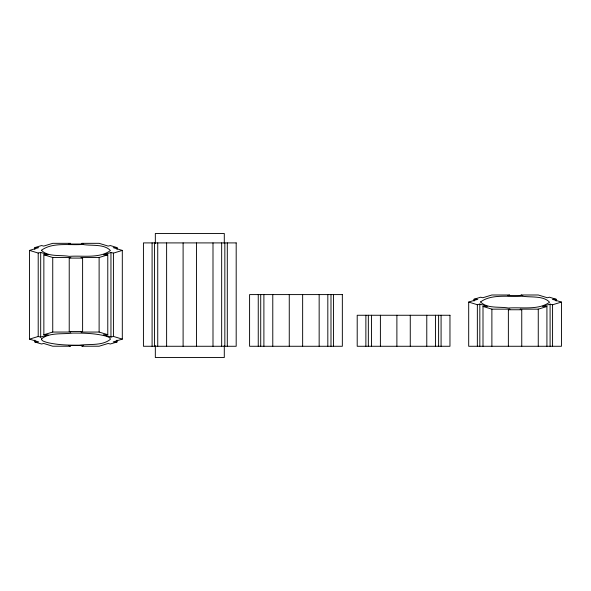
<?xml version="1.0" encoding="UTF-8"?>
<svg xmlns="http://www.w3.org/2000/svg" width="591" height="591" viewBox="0 0 591 591"><rect width="100%" height="100%" fill="white"/><g stroke="black" fill="none" stroke-linecap="round" stroke-linejoin="round"><path stroke-width="0.89" d="M43.86 334.765L52.739 332.053L70.839 332.053L69.228 331.448L69.228 258.097L70.839 257.491L52.739 257.491L43.86 254.78L43.86 334.765L48.189 334.824L40.683 337.121L38.208 336.486L29.55 339.131L29.55 250.414L38.614 247.644L34.854 247.592L34.854 249.424M107.776 254.847L99.118 257.491L80.989 257.491L82.607 258.097L82.607 331.448L80.989 332.053L99.118 332.053L107.776 334.698L107.776 254.847L103.447 254.787L110.953 252.497L113.428 253.125L122.307 250.414L122.307 339.131L113.258 341.901L117.018 341.953L117.018 340.12M508.371 346.274L508.371 309.75L509.981 309.152L491.882 309.152L483.002 306.441L483.002 346.274M34.854 247.592L41.54 245.546L43.69 246.092L52.739 243.329L70.499 243.329L68.645 244.024L83.656 244.024L81.794 243.329L99.118 243.329L108.183 246.1L110.325 245.553L117.018 247.592L117.018 249.424M117.018 341.953L110.325 343.999L108.183 343.445L99.118 346.215L81.794 346.215L83.656 345.521L68.645 345.521L70.499 346.215L52.739 346.215L43.69 343.452L41.54 343.999L34.854 341.953L34.854 340.12M473.997 301.092L473.997 299.245L480.682 297.207L482.832 297.753L491.882 294.99L509.641 294.99L507.787 295.677L522.799 295.677L520.937 294.99L538.261 294.99L547.325 297.753L549.467 297.207L556.161 299.253L556.161 301.092M556.161 299.253L552.4 299.305L561.45 302.067L561.45 346.274L468.693 346.274L468.693 302.067L477.757 299.305L473.997 299.245M561.45 302.067L552.57 304.779L550.095 304.151L542.59 306.441L546.919 306.507L546.919 346.274M521.75 346.274L521.75 309.75L520.132 309.152L538.261 309.152L546.919 306.507M29.55 250.414L38.208 253.059L40.683 252.423L48.189 254.721L43.86 254.78M107.776 334.698L103.447 334.757L110.953 337.055L113.428 336.419L122.307 339.131M468.693 302.067L477.351 304.712L479.826 304.084L487.331 306.374L483.002 306.441M117.018 247.592L113.258 247.651L122.307 250.414M34.854 341.953L38.614 341.901L29.55 339.131M69.228 258.097L82.607 258.097M508.371 309.75L521.75 309.75M69.228 331.448L82.607 331.448M552.57 304.779L552.57 346.274M550.095 304.151L550.095 346.274M538.261 309.152L538.261 346.274M491.882 309.152L491.882 346.274M479.826 304.084L479.826 346.274M477.351 304.712L477.351 346.274M441.085 315.262L441.085 346.274M438.611 315.262L438.611 346.274M435.441 315.262L435.441 346.274M426.776 315.262L426.776 346.274M410.265 315.262L410.265 346.274M396.886 315.262L396.886 346.274M380.397 315.262L380.397 346.274M371.517 315.262L371.517 346.274M368.341 315.262L368.341 346.274M365.873 315.262L365.873 346.274M333.464 294.591L333.464 346.274M330.99 294.591L330.99 346.274M327.82 294.591L327.82 346.274M319.155 294.591L319.155 346.274M302.644 294.591L302.644 346.274M289.265 294.591L289.265 346.274M272.776 294.591L272.776 346.274M263.896 294.591L263.896 346.274M260.72 294.591L260.72 346.274M258.252 294.591L258.252 346.274M227.306 242.908L227.306 346.274M224.839 242.908L224.839 346.274M224.292 243.588L224.292 233.482L155.33 233.482L155.33 243.588M224.292 345.572L224.292 357.518L155.33 357.518L155.33 345.572M221.662 242.908L221.662 346.274M212.996 242.908L212.996 346.274M196.485 242.908L196.485 346.274M183.107 242.908L183.107 346.274M166.618 242.908L166.618 346.274M157.738 242.908L157.738 346.274M154.561 242.908L154.561 346.274M152.094 242.908L152.094 346.274M113.428 253.125L113.428 336.419M110.953 252.497L110.953 337.055M99.118 257.491L99.118 332.053M52.739 257.491L52.739 332.053M40.683 252.423L40.683 337.121M38.208 253.059L38.208 336.486M41.436 250.289C47.886 257.181 60.6 254.751 69.213 256.376C82.371 255.327 99.354 258.806 110.421 250.532C103.972 243.64 91.258 246.078 82.644 244.445C69.487 245.494 52.503 242.015 41.436 250.289M480.579 301.942C487.036 308.857 499.787 306.404 508.415 308.037C521.565 306.995 538.504 310.445 549.564 302.2C543.107 295.286 530.356 297.731 521.727 296.098C508.578 297.147 491.638 293.69 480.579 301.942M41.444 338.961C41.769 341.266 44.864 341.635 46.645 342.352C57.29 345.018 68.379 345.233 79.297 345.188C89.234 343.807 102.258 346.09 110.414 339.308C110.089 337.003 106.993 336.634 105.213 335.917C94.567 333.25 83.479 333.036 72.56 333.08C62.624 334.462 49.6 332.179 41.444 338.961M236.186 242.908L143.428 242.908L143.428 346.274L236.186 346.274L236.186 242.908M342.344 294.591L249.587 294.591L249.587 346.274L342.344 346.274L342.344 294.591M449.965 315.262L357.208 315.262L357.208 346.274L449.965 346.274L449.965 315.262"/></g></svg>
